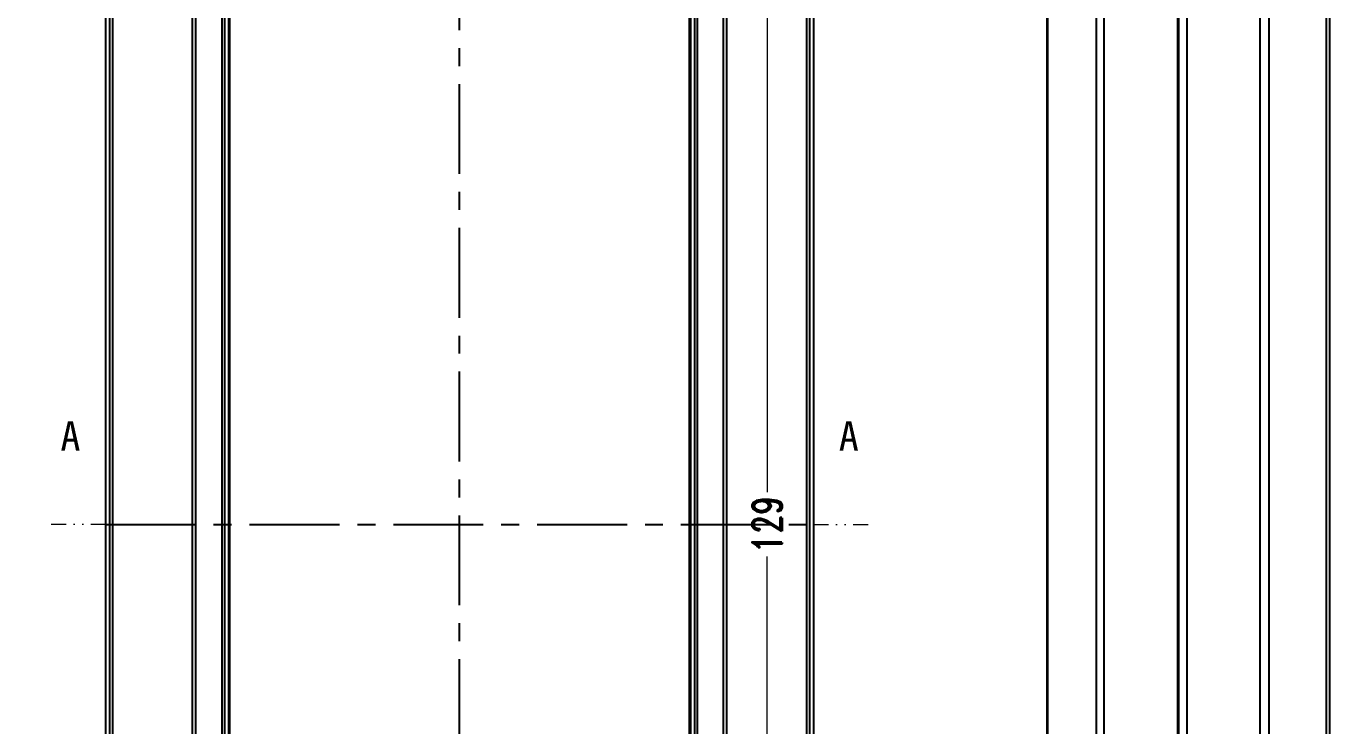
# Model space of a CAD drawing. Header units: millimetres. Extents: x 4688 to 5146, y 1130 to 1448.
# Drawn here: x 4749.7 to 4860.2, y 1297.2 to 1356.5 of the extents above; entities that cross this region are included whole.
import ezdxf
from ezdxf.enums import TextEntityAlignment as Align

# ---------------------------------------------------------------- set-up
doc = ezdxf.new("R2010")
doc.units = ezdxf.units.MM
doc.linetypes.add('CENTER', pattern=[50.800000000000004, 31.75, -6.35, 6.35, -6.35])
doc.linetypes.add('DIVIDE', pattern=[31.75, 12.7, -6.35, 0, -6.35, 0, -6.35])
doc.layers.add('dim', color=82, linetype='Continuous', lineweight=9)
doc.layers.add('hatch', color=56, linetype='Continuous', lineweight=9)
doc.styles.add('ROMAND', font='romand.shx', dxfattribs={"width": 0.75, "bigfont": 'gbcbig.shx'})
doc.styles.add('宋体', font='SimSun.ttf', dxfattribs={"height": 15})
doc.dimstyles.new('YanXiu', dxfattribs={"dimtxt": 2.5, "dimasz": 2.2, "dimexe": 1, "dimexo": 0, "dimgap": 0.66, "dimtad": 0, "dimzin": 9, "dimdsep": 46, "dimtxsty": 'ROMAND', "dimblk": 'CLOSEDBLANK', "dimcen": 0, "dimclrd": 3, "dimclre": 3, "dimclrt": 7, "dimazin": 2, "dimtfac": 1, "dimtofl": 0, "dimtmove": 0, "dimatfit": 3, "dimldrblk": 'CLOSEDBLANK', "dimfxl": 1, "dimlwd": 5, "dimlwe": 5, "dimarcsym": 0})

# ---------------------------------------------------------------- blocks, each defined once
blk = doc.blocks.new('_ClosedBlank')
at = {"color": 0, "linetype": 'ByBlock', "lineweight": -2}
for p, q in [((-1, 0.1666666666666667), (0, 0)), ((-1, 0.1666666666666667), (-1, -0.1666666666666667)), ((0, 0), (-1, -0.1666666666666667))]:
    blk.add_line(p, q, dxfattribs=at)
blk = doc.blocks.new('*D8')
at = {"layer": 'Defpoints', "color": 0, "transparency": 16777216}
for p in [(4747.425133011658, 1394.298872139452), (4786.438438618668, 1394.298872139452), (4786.438438630556, 1234.298088084652)]:
    blk.add_point(p, dxfattribs=at)
at = {"layer": 'dim', "color": 3, "lineweight": 5, "transparency": 16777216}
for p, q in [((4786.438438618668, 1394.298872139452), (4746.925383011658, 1394.298872139452)), ((4747.425133011658, 1392.298872139452), (4747.425133011658, 1317.030372969195)), ((4747.425133011658, 1236.298088084652), (4747.425133011658, 1311.566587254909)), ((4786.438438630556, 1234.298088084652), (4746.925383011658, 1234.298088084652))]:
    blk.add_line(p, q, dxfattribs=at)
at = {"layer": 'dim', "color": 3, "lineweight": 5, "transparency": 16777216, "xscale": 2, "yscale": 2, "zscale": 2}
for p, rotation in [((4747.425133011658, 1394.298872139452), 90), ((4747.425133011658, 1234.298088084652), 270)]:
    blk.add_blockref('_ClosedBlank', p, dxfattribs=dict(at, rotation=rotation))
at = {"layer": 'dim', "color": 7, "transparency": 16777216, "insert": (4747.425133011658, 1314.298480112053), "char_height": 2.5, "attachment_point": 5, "rotation": 90, "style": 'ROMAND'}
blk.add_mtext('160', dxfattribs=at)
blk = doc.blocks.new('*D15')
at = {"layer": 'Defpoints', "color": 0, "transparency": 16777216}
for p in [(4804.93980908989, 1378.800504164052), (4804.939809089912, 1249.796456060052), (4812.520749638588, 1249.796456060052)]:
    blk.add_point(p, dxfattribs=at)
at = {"layer": 'dim', "color": 3, "lineweight": 5, "transparency": 16777216}
for p, q in [((4804.93980908989, 1378.800504164052), (4813.020499638588, 1378.800504164052)), ((4812.520749638588, 1376.800504164052), (4812.520749638588, 1317.030372969195)), ((4812.520749638588, 1251.796456060052), (4812.520749638588, 1311.566587254909)), ((4804.939809089912, 1249.796456060052), (4813.020499638588, 1249.796456060052))]:
    blk.add_line(p, q, dxfattribs=at)
at = {"layer": 'dim', "color": 3, "lineweight": 5, "transparency": 16777216, "xscale": 2, "yscale": 2, "zscale": 2}
for p, rotation in [((4812.520749638588, 1378.800504164052), 90), ((4812.520749638588, 1249.796456060052), 270)]:
    blk.add_blockref('_ClosedBlank', p, dxfattribs=dict(at, rotation=rotation))
at = {"layer": 'dim', "color": 7, "transparency": 16777216, "insert": (4812.520749638588, 1314.298480112053), "char_height": 2.5, "attachment_point": 5, "rotation": 90, "style": 'ROMAND'}
blk.add_mtext('129', dxfattribs=at)

msp = doc.modelspace()

# ---------------------------------------------------------------- linework, layer by layer
at = {"color": 1, "linetype": 'CENTER', "ltscale": 0.24}
for p, q in [((4786.438438624612, 1234.287809585353), (4786.438438624612, 1394.309150638752)), ((4756.438438624612, 1314.298480112052), (4816.438438624612, 1314.298480112052))]:
    msp.add_line(p, q, dxfattribs=at)
at = {"color": 7, "linetype": 'Continuous'}
for p, q in [((4847.435233744037, 1236.679976058552), (4847.435233744037, 1391.916984165652)), ((4756.438438624612, 1246.466088006852), (4756.438438624612, 1382.130872217352)), ((4816.438438624612, 1382.130872217352), (4816.438438624612, 1246.466088006852)), ((4847.335233744036, 1236.017859288552), (4847.335233744036, 1382.130872217352)), ((4848.135233744037, 1236.021347952452), (4848.135233744037, 1382.130872217352)), ((4756.767669553012, 1246.807074574552), (4756.767669553012, 1381.789885649652)), ((4757.036775862212, 1246.806881363652), (4757.036775862212, 1381.790078860352)), ((4815.840101387112, 1381.790078860452), (4815.840101387112, 1246.806881363752)), ((4816.109207696312, 1381.789885649652), (4816.109207696312, 1246.807074574552)), ((4840.421494181237, 1381.790078860452), (4840.421494181237, 1246.806881363752)), ((4841.053133398337, 1381.789885649652), (4841.053133398337, 1246.807074574552)), ((4854.304983337637, 1381.724272156352), (4854.304983337637, 1246.872688067752)), ((4855.060547491437, 1381.724296447952), (4855.060547491437, 1246.872665624352)), ((4860.235233744037, 1247.291907188652), (4860.235233744037, 1381.305362276552)), ((4763.799405091412, 1249.106456060052), (4763.799405091412, 1379.490504164052)), ((4764.078105635112, 1249.106456060052), (4764.078105635112, 1379.490504164052)), ((4808.798771614112, 1379.490504164052), (4808.798771614112, 1249.106456060052)), ((4809.077472157912, 1379.490504164052), (4809.077472157912, 1249.106456060052)), ((4836.235233744037, 1379.490504164052), (4836.235233744037, 1249.106456060052)), ((4836.274855689937, 1379.490504164052), (4836.274855689937, 1249.106456060052)), ((4766.309420039312, 1250.776076980952), (4766.309420039312, 1377.820875737852)), ((4766.527181511112, 1250.768285981952), (4766.527181511112, 1377.828652383552)), ((4766.836193228712, 1377.828173641752), (4766.836193228712, 1250.768882471652)), ((4766.918020617412, 1377.822335405852), (4766.918020617412, 1250.774748180652)), ((4766.938438624612, 1377.801874629352), (4766.938438624612, 1250.795085594752)), ((4805.938438624612, 1250.795085594752), (4805.938438624612, 1377.801874629352)), ((4805.958856631912, 1250.774693979352), (4805.958856631912, 1377.821993953952)), ((4806.040684020612, 1250.768747991352), (4806.040684020612, 1377.828475983152)), ((4806.349695738212, 1377.828552640252), (4806.349695738212, 1250.768423867052)), ((4806.567457209912, 1377.820883829052), (4806.567457209912, 1250.776085165052)), ((4859.941037732337, 1250.938836170352), (4859.941037732337, 1377.658124214752))]:
    msp.add_line(p, q, dxfattribs=at)
at = {"layer": 'hatch', "color": 2, "linetype": 'DIVIDE', "ltscale": 0.1}
for p, q in [((4756.438438624612, 1314.298480112052), (4751.438438624612, 1314.298480112052)), ((4816.438438624612, 1314.298480112052), (4821.438438624612, 1314.298480112052))]:
    msp.add_line(p, q, dxfattribs=at)
at = {"layer": 'hatch', "color": 2}
for points in [[(4753.438438624612, 1314.298480112003, 0, 0, 0), (4753.43843862461, 1316.798480112003, 0.75, 0, 0), (4753.438438624607, 1319.298480112003, 0, 0, 0)], [(4819.438438624612, 1314.298480112052, 0, 0, 0), (4819.43843862461, 1316.798480112052, 0.75, 0, 0), (4819.438438624607, 1319.298480112052, 0, 0, 0)]]:
    msp.add_lwpolyline(points, format="xyseb", dxfattribs=at)

# ---------------------------------------------------------------- texts
at = {"layer": 'hatch', "color": 6, "style": '宋体'}
for p in [(4753.438438624606, 1321.798480112003), (4819.438438624606, 1321.798480112052)]:
    msp.add_text('A', height=2.5, dxfattribs=at).set_placement(p, align=Align.MIDDLE)

# ---------------------------------------------------------------- dimensions: what is measured, and where the dimension line sits
at = {"layer": 'dim'}
dim = msp.add_linear_dim(base=(4747.425133011658, 1394.298872139452), p1=(4786.438438630556, 1234.298088084652), p2=(4786.438438618668, 1394.298872139452), angle=90, dimstyle='YanXiu', override={"dimtxt": 2.5, "dimasz": 2, "dimexe": 0.49975, "dimgap": 0.49975}, dxfattribs=at)
dim.commit()
dim.dimension.update_dxf_attribs({"geometry": '*D8', "text_midpoint": (4747.425133011658, 1314.298480112053), "dimtype": 160})
dim = msp.add_linear_dim(base=(4812.520749638588, 1249.796456060052), p1=(4804.93980908989, 1378.800504164052), p2=(4804.939809089912, 1249.796456060052), angle=90, dimstyle='YanXiu', override={"dimasz": 2, "dimexe": 0.49975, "dimgap": 0.49975}, dxfattribs=at)
dim.commit()
dim.dimension.update_dxf_attribs({"geometry": '*D15', "text_midpoint": (4812.520749638588, 1314.298480112053)})

doc.saveas('drawing.dxf')
